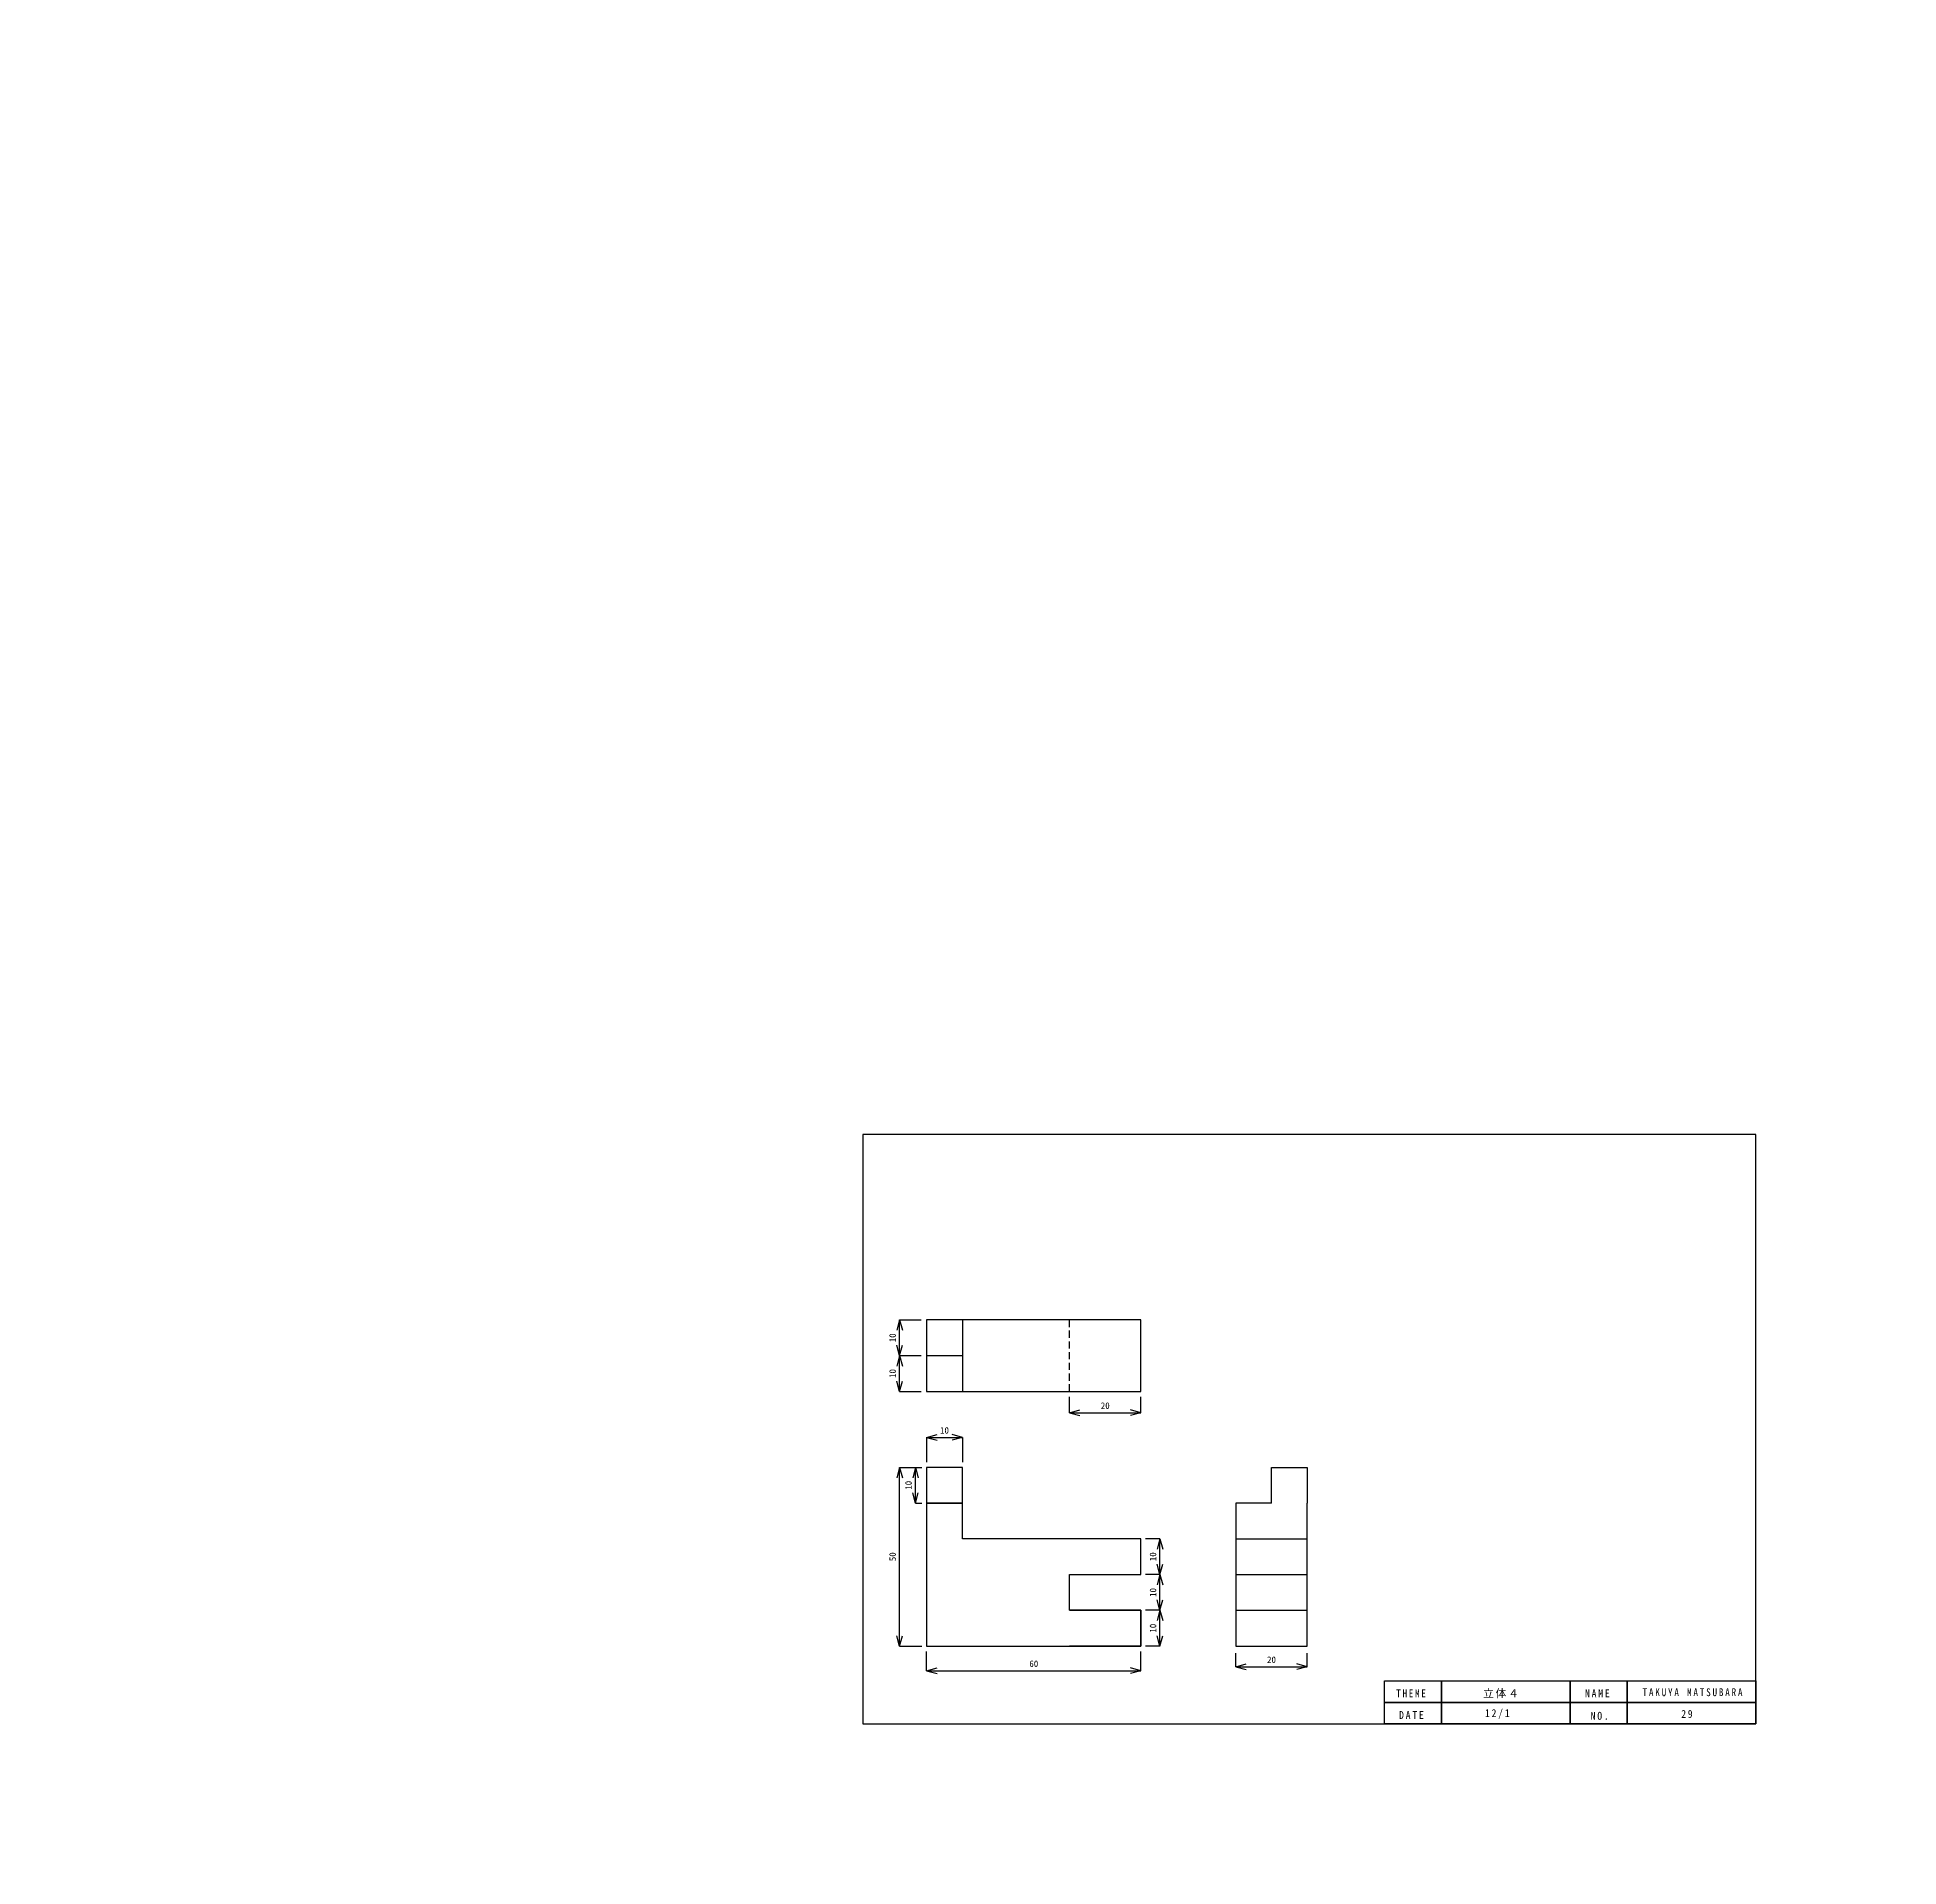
# Model space of a CAD drawing. Units: millimetres on the paper. Extents: x -1924 to 2076, y -2069 to 1931.
# Drawn here: x -361 to 160, y -118 to 394 of the extents above; entities that cross this region are included whole.
import ezdxf
from ezdxf.enums import TextEntityAlignment as Align

# ---------------------------------------------------------------- set-up
doc = ezdxf.new("R2010")
doc.units = ezdxf.units.MM
doc.linetypes.add('DASHED2', pattern=[3, 2, -1])
for name, color, linetype in [('0-0_外形線', 7, 'Continuous'), ('0-2_かくれ線', 1, 'DASHED2'), ('0-3_寸法線', 3, 'Continuous')]:
    doc.layers.add(name, color=color, linetype=linetype)
doc.styles.add('ＭＳ ゴシック', font='')
doc.styles.get('ＭＳ ゴシック').set_extended_font_data('MS Gothic')

msp = doc.modelspace()

# ---------------------------------------------------------------- linework, layer by layer
at = {"layer": '0-0_外形線'}
for p, q in [((-101.913, 35.326), (-101.913, 15.326)), ((-111.913, 25.326), (-101.913, 25.326)), ((-25.367, -15.956), (-25.367, -55.956)), ((-15.367, -15.956), (-25.367, -15.956)), ((-111.913, -25.956), (-111.913, -55.956)), ((-51.913, -25.956), (-101.913, -25.956)), ((-51.913, -35.956), (-51.913, -25.956)), ((-25.367, -25.956), (-5.367, -25.956)), ((-25.367, -35.956), (-5.367, -35.956)), ((-51.913, -55.956), (-51.913, -45.956)), ((-25.367, -45.956), (-5.367, -45.956)), ((-111.913, -55.956), (-51.913, -55.956)), ((-51.913, -55.956), (-71.913, -55.956))]:
    msp.add_line(p, q, dxfattribs=at)
for points in [[(-129.756, -77.744), (120.244, -77.744), (120.244, 87.256), (-129.756, 87.256)], [(-111.913, 15.326), (-51.913, 15.326), (-51.913, 35.326), (-111.913, 35.326)], [(-111.913, -15.956), (-101.913, -15.956), (-101.913, -5.956), (-111.913, -5.956)], [(32.244, -71.744), (16.244, -71.744), (16.244, -65.744), (32.244, -65.744)], [(68.244, -71.744), (32.244, -71.744), (32.244, -65.744), (68.244, -65.744)], [(84.244, -71.744), (68.244, -71.744), (68.244, -65.744), (84.244, -65.744)], [(120.244, -71.744), (84.244, -71.744), (84.244, -65.744), (120.244, -65.744)], [(32.244, -77.744), (16.244, -77.744), (16.244, -71.744), (32.244, -71.744)], [(68.244, -77.744), (32.244, -77.744), (32.244, -71.744), (68.244, -71.744)], [(84.244, -77.744), (68.244, -77.744), (68.244, -71.744), (84.244, -71.744)], [(120.244, -77.744), (84.244, -77.744), (84.244, -71.744), (120.244, -71.744)]]:
    msp.add_lwpolyline(points, close=True, dxfattribs=at)
for points in [[(-15.367, -15.956), (-15.367, -5.956), (-5.367, -5.956), (-5.367, -15.956)], [(-101.913, -25.956), (-101.913, -15.956), (-111.913, -15.956), (-111.913, -25.956)], [(-25.367, -55.956), (-5.367, -55.956), (-5.367, -15.956)], [(-51.913, -45.956), (-71.913, -45.956), (-71.913, -35.956), (-51.913, -35.956)], [(-71.913, -45.956), (-51.913, -45.956), (-51.913, -55.956)]]:
    msp.add_lwpolyline(points, dxfattribs=at)
msp.add_circle((75.571, -69.23), 2000, dxfattribs=at)
at = {"layer": '0-2_かくれ線'}
msp.add_line((-71.913, 15.326), (-71.913, 35.326), dxfattribs=at)
at = {"layer": '0-3_寸法線'}
for p, q in [((-119.49, 35.326), (-120.267, 32.428)), ((-119.49, 25.326), (-119.49, 35.326)), ((-119.49, 35.326), (-118.714, 32.428)), ((-119.49, 35.326), (-113.471, 35.326)), ((-119.49, 25.326), (-120.267, 28.223)), ((-119.49, 25.326), (-118.714, 28.223)), ((-119.49, 25.326), (-120.267, 22.428)), ((-119.49, 15.326), (-119.49, 25.326)), ((-119.49, 25.326), (-118.714, 22.428)), ((-119.49, 25.326), (-113.471, 25.326)), ((-119.49, 15.326), (-120.267, 18.223)), ((-119.49, 15.326), (-118.714, 18.223)), ((-119.49, 15.326), (-113.471, 15.326)), ((-71.913, 9.363), (-71.913, 13.822)), ((-51.913, 9.363), (-51.913, 13.822)), ((-71.913, 9.363), (-69.015, 10.14)), ((-71.913, 9.363), (-51.913, 9.363)), ((-71.913, 9.363), (-69.015, 8.587)), ((-51.913, 9.363), (-54.811, 10.14)), ((-51.913, 9.363), (-54.811, 8.587)), ((-111.913, 2.452), (-109.015, 3.229)), ((-111.913, 2.452), (-101.913, 2.452)), ((-111.913, 2.452), (-109.015, 1.676)), ((-111.913, 2.452), (-111.913, -4.459)), ((-101.913, 2.452), (-104.811, 3.229)), ((-101.913, 2.452), (-104.811, 1.676)), ((-101.913, 2.452), (-101.913, -4.459)), ((-119.49, -5.956), (-120.267, -8.854)), ((-119.49, -55.956), (-119.49, -5.956)), ((-119.49, -5.956), (-118.714, -8.854)), ((-119.49, -5.956), (-113.248, -5.956)), ((-115.032, -5.956), (-115.808, -8.854)), ((-115.032, -15.956), (-115.032, -5.956)), ((-115.032, -5.956), (-114.255, -8.854)), ((-115.032, -5.956), (-113.248, -5.956)), ((-115.032, -15.956), (-115.808, -13.059)), ((-115.032, -15.956), (-114.255, -13.059)), ((-115.032, -15.956), (-113.248, -15.956)), ((-46.592, -25.956), (-50.605, -25.956)), ((-46.592, -25.956), (-47.369, -28.854)), ((-46.592, -35.956), (-46.592, -25.956)), ((-46.592, -25.956), (-45.816, -28.854)), ((-46.592, -35.956), (-50.605, -35.956)), ((-46.592, -35.956), (-47.369, -33.059)), ((-46.592, -35.956), (-47.369, -38.854)), ((-46.592, -35.956), (-45.816, -33.059)), ((-46.592, -45.956), (-46.592, -35.956)), ((-46.592, -35.956), (-45.816, -38.854)), ((-46.592, -45.956), (-50.605, -45.956)), ((-46.592, -45.956), (-47.369, -43.059)), ((-46.592, -45.956), (-47.369, -48.854)), ((-46.592, -45.956), (-45.816, -43.059)), ((-46.592, -55.956), (-46.592, -45.956)), ((-46.592, -45.956), (-45.816, -48.854)), ((-119.49, -55.956), (-120.267, -53.059)), ((-119.49, -55.956), (-118.714, -53.059)), ((-119.49, -55.956), (-113.248, -55.956)), ((-46.592, -55.956), (-50.605, -55.956)), ((-46.592, -55.956), (-47.369, -53.059)), ((-46.592, -55.956), (-45.816, -53.059)), ((-111.913, -62.866), (-111.913, -57.516)), ((-111.913, -62.866), (-109.015, -62.09)), ((-51.913, -62.866), (-54.811, -62.09)), ((-51.913, -62.866), (-51.913, -57.516)), ((-25.367, -61.752), (-25.367, -57.962)), ((-25.367, -61.752), (-22.469, -60.975)), ((-25.367, -61.752), (-5.367, -61.752)), ((-25.367, -61.752), (-22.469, -62.528)), ((-5.367, -61.752), (-8.264, -60.975)), ((-5.367, -61.752), (-8.264, -62.528)), ((-5.367, -61.752), (-5.367, -57.962)), ((-111.913, -62.866), (-51.913, -62.866)), ((-111.913, -62.866), (-109.015, -63.643)), ((-51.913, -62.866), (-54.811, -63.643))]:
    msp.add_line(p, q, dxfattribs=at)

# ---------------------------------------------------------------- texts
at = {"layer": '0-0_外形線', "char_height": 2.199, "attachment_point": 7, "style": 'ＭＳ ゴシック'}
for s, insert in [('\\T1.4;\\W0.85;TAKUYA\\~MATSUBARA', (88.519, -70.022)), ('\\T1.38;\\W0.85;THEME', (19.553, -70.286)), ('\\T1.17;立体４', (43.863, -70.551)), ('\\T1.38;\\W0.9;NAME', (72.4, -70.286)), ('\\T1.38;\\W0.9;DATE', (20.346, -76.364)), ('\\T1.38;\\W0.9;12/1', (44.391, -76.364)), ('\\T1.38;\\W0.9;NO.', (73.986, -76.628)), ('\\T1.36;\\W0.9;29', (99.352, -76.1))]:
    msp.add_mtext(s, dxfattribs=dict(at, insert=insert))
at = {"layer": '0-3_寸法線', "color": 4, "style": 'ＭＳ ゴシック'}
for s, p in [('10', (-119.99, 29.076)), ('10', (-119.99, 19.076)), ('10', (-115.532, -12.206)), ('50', (-119.99, -32.206)), ('10', (-47.092, -32.206)), ('10', (-47.092, -42.206)), ('10', (-47.092, -52.206))]:
    msp.add_text(s, height=1.833, rotation=90, dxfattribs=at).set_placement(p, align=Align.BOTTOM_LEFT)
for s, p in [('20', (-63.163, 9.863)), ('10', (-108.163, 2.952)), ('60', (-83.163, -62.366)), ('20', (-16.617, -61.252))]:
    msp.add_text(s, height=1.833, dxfattribs=at).set_placement(p, align=Align.BOTTOM_LEFT)

doc.saveas('drawing.dxf')
